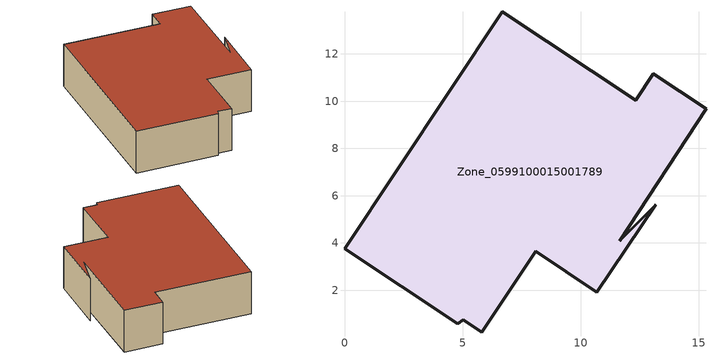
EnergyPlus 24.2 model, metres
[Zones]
Zone_0599100015001789
 floor ground (C_G): 15.3,9.68 11.65,4.09 13.18,5.63 10.69,1.92 8.09,3.64 5.81,0.21 5.04,0.76 4.8,0.57 0,3.76 6.67,13.79 12.33,10.05 13.06,11.16 z0.76
 wall outside (C_F): 6.67,13.79 0,3.76 4.8,0.57 5.04,0.76 5.81,0.21 8.09,3.64 10.69,1.92 13.18,5.63 11.65,4.09 15.3,9.68 13.06,11.16 12.33,10.05 6.67,13.79 z0.76:3.88
 roof outside (C_R): 11.65,4.09 15.3,9.68 13.06,11.16 12.33,10.05 6.67,13.79 0,3.76 4.8,0.57 5.04,0.76 5.81,0.21 8.09,3.64 10.69,1.92 13.18,5.63 z3.88
[BUILDING]
Pand.0599100015001789: North Axis=0; Terrain=City; Loads Convergence Tolerance Value=0.04; Temperature Convergence Tolerance Value=0.4; Solar Distribution=FullExterior; Maximum Number of Warmup Days=25; Minimum Number of Warmup Days=1
[Site:Location]
Rotterdam.The.Hague.AP_ZH_NLD Design_Conditions: Latitude=51.96; Longitude=4.45; Time Zone=1; Elevation=-4.5
[SITE:GROUNDTEMPERATURE:BUILDINGSURFACE]
18, 18, 18, 18, 18, 18, 18, 18, 18, 18, 18, 18
[MATERIAL] Thermal Absorptance=0.9; Solar Absorptance=0.7; Visible Absorptance=0.7
Name | Roughness | Thickness | Conductivity | Density | Specific Heat
G.TC.1975-1991 | MediumSmooth | 0.15 | 0.288461 | 540 | 1210
F.TC.1975-1991 | Rough | 0.3 | 0.230769 | 1920 | 840
R.TC.1975-1991 | MediumRough | 0.2 | 0.153846 | 1500 | 1000
[CONSTRUCTION]
C_G: G.TC.1975-1991
C_F: F.TC.1975-1991
C_R: R.TC.1975-1991
[ZONE]
Zone_0599100015001789: Type=1; Multiplier=1; Ceiling Height=Autocalculate; Volume=Autocalculate; Floor Area=autocalculate; Part of Total Floor Area=Yes
[ZONEINFILTRATION:DESIGNFLOWRATE]
Infil_Zone_0599100015001789: Zone or ZoneList or Space or SpaceList=Zone_0599100015001789; Schedule=AlwaysOn; Design Flow Rate Calculation Method=Flow/Area; Flow Rate per Floor Area=0.003; Constant Term Coefficient=1; Temperature Term Coefficient=0; Velocity Term Coefficient=0; Velocity Squared Term Coefficient=0
[HVACTEMPLATE:ZONE:IDEALLOADSAIRSYSTEM]
Zone_0599100015001789: Maximum Heating Supply Air Temperature=50; Minimum Cooling Supply Air Temperature=13; Maximum Heating Supply Air Humidity Ratio=0.0156; Minimum Cooling Supply Air Humidity Ratio=0.0077; Heating Limit=NoLimit; Cooling Limit=NoLimit; Dehumidification Control Type=ConstantSensibleHeatRatio; Cooling Sensible Heat Ratio=0.7; Dehumidification Setpoint=60; Humidification Control Type=None; Humidification Setpoint=30; Outdoor Air Method=None; Outdoor Air Flow Rate per Person=0.00944; Outdoor Air Flow Rate per Zone Floor Area=0; Outdoor Air Flow Rate per Zone=0; Demand Controlled Ventilation Type=None; Outdoor Air Economizer Type=NoEconomizer; Heat Recovery Type=None; Sensible Heat Recovery Effectiveness=0.7; Latent Heat Recovery Effectiveness=0.65
[ZONECONTROL:THERMOSTAT]
ThermostatControl_Zone_0599100015001789: Zone or ZoneList=Zone_0599100015001789; Control Type Schedule=DualSetpointControlType; Control 1=Thermostat_Zone_0599100015001789; Temperature Difference Between Cutout And Setpoint=0
[THERMOSTATSETPOINT:DUALSETPOINT]
Thermostat_Zone_0599100015001789: Heating Setpoint Temperature Schedule=HeatingSetpoint_Zone_0599100015001789; Cooling Setpoint Temperature Schedule=CoolingSetpoint_Zone_0599100015001789
[SCHEDULE:COMPACT]
HeatingSetpoint_Zone_0599100015001789: Through: 12/31, For: AllDays, Until: 24:00, 21
CoolingSetpoint_Zone_0599100015001789: Through: 12/31, For: AllDays, Until: 24:00, 24
DualSetpointControlType: Through: 12/31, For: AllDays, Until: 24:00, 4
AlwaysOn: Through: 12/31, For: AllDays, Until: 24:00, 1
